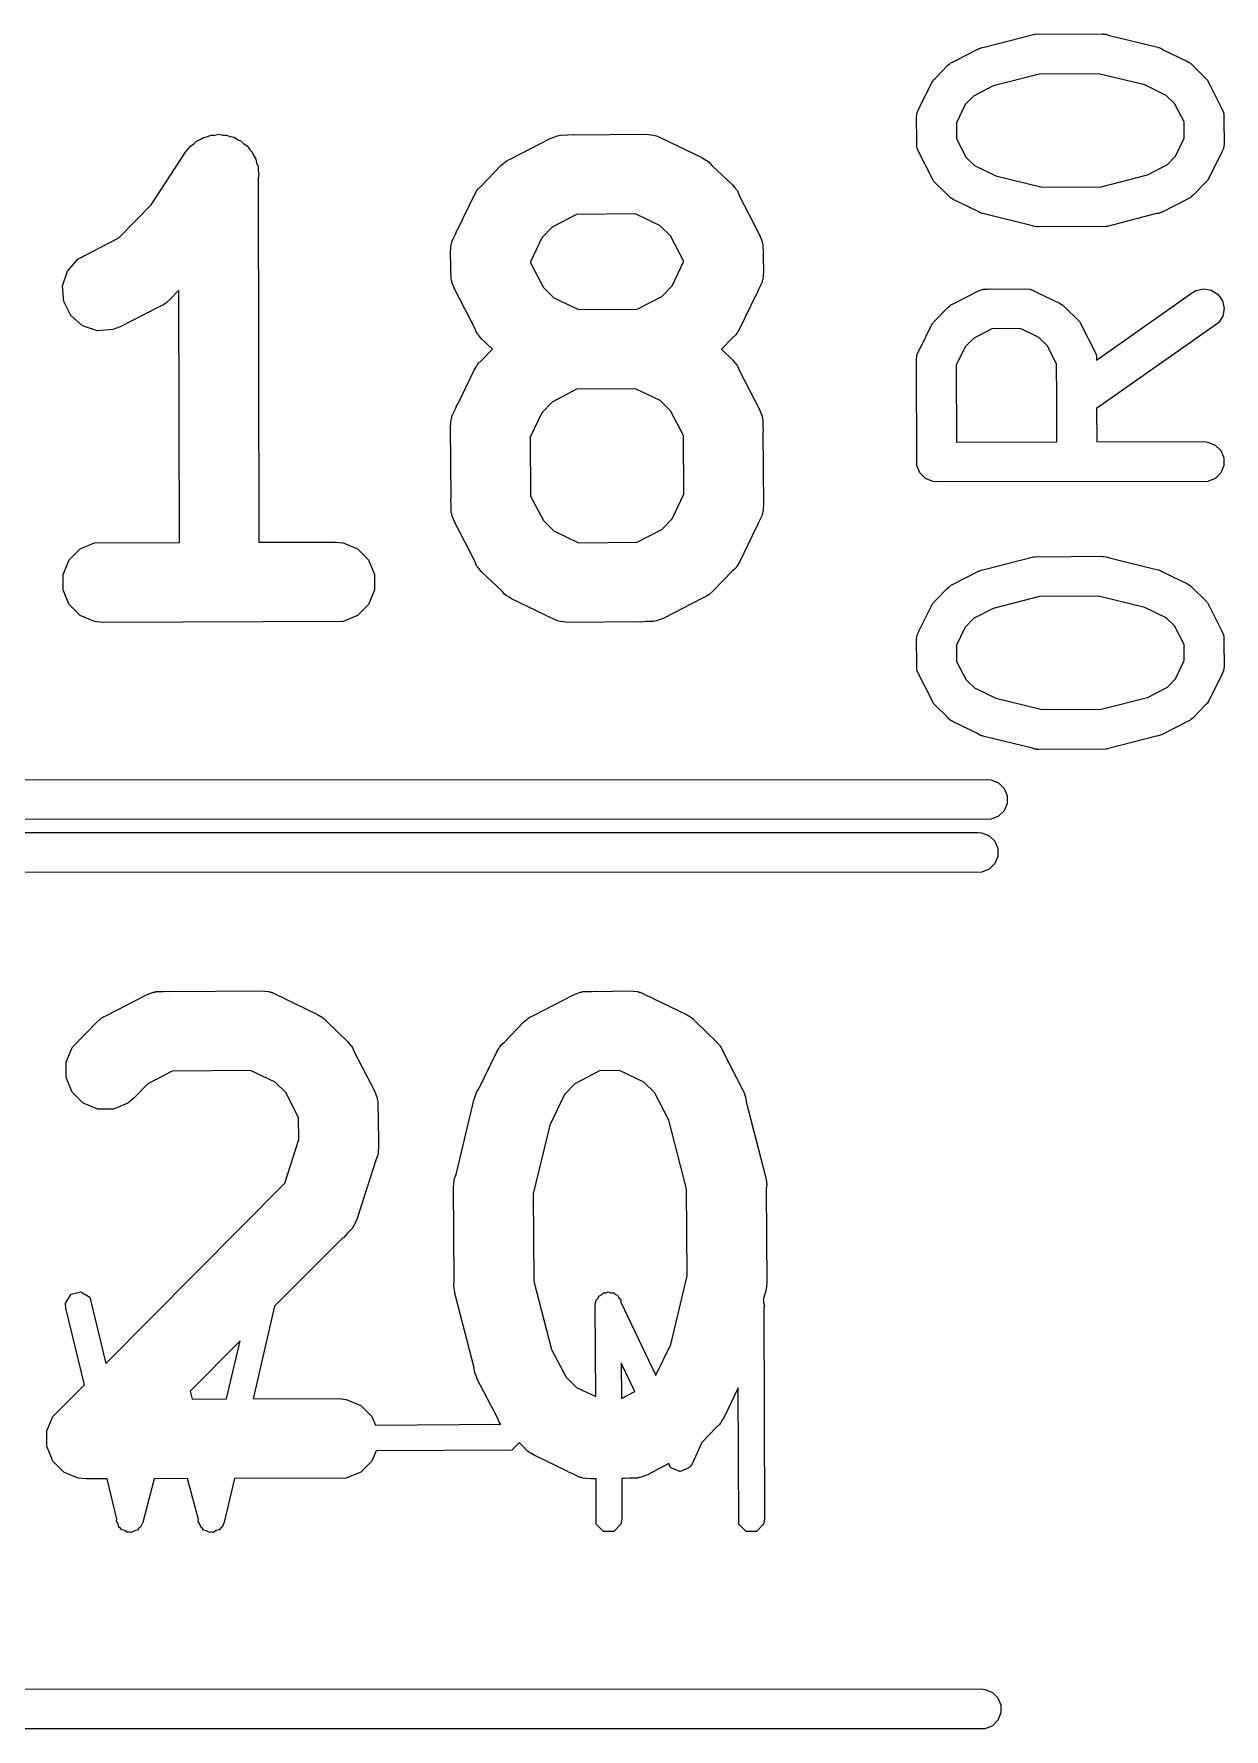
# Model space of a CAD drawing. Extents: x 4.84 to 6.71, y -5.93 to -3.85.
# Drawn here: x 5.1903 to 5.3655, y -5.2559 to -5.0065 of the extents above; entities that cross this region are included whole.
import ezdxf

# ---------------------------------------------------------------- set-up
doc = ezdxf.new("R2010")
doc.units = 0
doc.header["$MEASUREMENT"] = 0
doc.layers.add('BLACK', color=7, linetype='CONTINUOUS')

msp = doc.modelspace()

# ---------------------------------------------------------------- linework, layer by layer
at = {"layer": 'BLACK', "linetype": 'CONTINUOUS'}
for p, q in [((5.33023, -5.00843), (5.3375, -5.00656)), ((5.3375, -5.00656), (5.3376, -5.00654)), ((5.3376, -5.00654), (5.33764, -5.00652)), ((5.33764, -5.00652), (5.33772, -5.00652)), ((5.33772, -5.00652), (5.33808, -5.00647)), ((5.33808, -5.00647), (5.3384, -5.00652)), ((5.3384, -5.00652), (5.34759, -5.00647)), ((5.34759, -5.00647), (5.34769, -5.00648)), ((5.34769, -5.00648), (5.34774, -5.00647)), ((5.34774, -5.00647), (5.34781, -5.00649)), ((5.34781, -5.00649), (5.34817, -5.00652)), ((5.34817, -5.00652), (5.34847, -5.00665)), ((5.34847, -5.00665), (5.35581, -5.00843)), ((5.32533, -5.01072), (5.32568, -5.01057)), ((5.32568, -5.01057), (5.3294, -5.00865)), ((5.3294, -5.00865), (5.32944, -5.00864)), ((5.32944, -5.00864), (5.32946, -5.00863)), ((5.32946, -5.00863), (5.32951, -5.00861)), ((5.32951, -5.00861), (5.32994, -5.00845)), ((5.32994, -5.00845), (5.33023, -5.00843)), ((5.35581, -5.00843), (5.35585, -5.00845)), ((5.35585, -5.00845), (5.35587, -5.00845)), ((5.35587, -5.00845), (5.35592, -5.00847)), ((5.35592, -5.00847), (5.35635, -5.00863)), ((5.35635, -5.00863), (5.35657, -5.00879)), ((5.35657, -5.00879), (5.36016, -5.01053)), ((5.36016, -5.01053), (5.36041, -5.01069)), ((5.32276, -5.01323), (5.32302, -5.01301)), ((5.32302, -5.01301), (5.32488, -5.01108)), ((5.32488, -5.01108), (5.32511, -5.0109)), ((5.32511, -5.0109), (5.32516, -5.01084)), ((5.32516, -5.01084), (5.32522, -5.01081)), ((5.32522, -5.01081), (5.32533, -5.01072)), ((5.33838, -5.01237), (5.33156, -5.01413)), ((5.34703, -5.01232), (5.33838, -5.01237)), ((5.35386, -5.01398), (5.34703, -5.01232)), ((5.36041, -5.01069), (5.36048, -5.01072)), ((5.36048, -5.01072), (5.36053, -5.01076)), ((5.36053, -5.01076), (5.36065, -5.01084)), ((5.36065, -5.01084), (5.36087, -5.01109)), ((5.36087, -5.01109), (5.3628, -5.01296)), ((5.3628, -5.01296), (5.36299, -5.01318)), ((5.32081, -5.01711), (5.32245, -5.01372)), ((5.32245, -5.01372), (5.32261, -5.01348)), ((5.32261, -5.01348), (5.32264, -5.0134)), ((5.32264, -5.0134), (5.32269, -5.01336)), ((5.32269, -5.01336), (5.32276, -5.01323)), ((5.33156, -5.01413), (5.32863, -5.01564)), ((5.35701, -5.01551), (5.35386, -5.01398)), ((5.35825, -5.0167), (5.35701, -5.01551)), ((5.36299, -5.01318), (5.36305, -5.01323)), ((5.36305, -5.01323), (5.36308, -5.01329)), ((5.36308, -5.01329), (5.36317, -5.0134)), ((5.36317, -5.0134), (5.36332, -5.01375)), ((5.36332, -5.01375), (5.36523, -5.01747)), ((5.32037, -5.01801), (5.32062, -5.0175)), ((5.32037, -5.01812), (5.32037, -5.01801)), ((5.32062, -5.0175), (5.32077, -5.01715)), ((5.32077, -5.01715), (5.32081, -5.01711)), ((5.32744, -5.01687), (5.32613, -5.01955)), ((5.32863, -5.01564), (5.32744, -5.01687)), ((5.35965, -5.01942), (5.35825, -5.0167)), ((5.36523, -5.01747), (5.36544, -5.01801)), ((5.36544, -5.01801), (5.36545, -5.01812)), ((5.32027, -5.01879), (5.32033, -5.01822)), ((5.32031, -5.02211), (5.32027, -5.01879)), ((5.32033, -5.01822), (5.32037, -5.01812)), ((5.32613, -5.01955), (5.32617, -5.02192)), ((5.35968, -5.02179), (5.35965, -5.01942)), ((5.36545, -5.01812), (5.36549, -5.01822)), ((5.36549, -5.01822), (5.36549, -5.0188)), ((5.36549, -5.0188), (5.36552, -5.01916)), ((5.36552, -5.01916), (5.3655, -5.01922)), ((5.3655, -5.01922), (5.36554, -5.02254)), ((5.21265, -5.02386), (5.21337, -5.02297)), ((5.21337, -5.02297), (5.21386, -5.02265)), ((5.21386, -5.02265), (5.21427, -5.02223)), ((5.21427, -5.02223), (5.21481, -5.02201)), ((5.21481, -5.02201), (5.21529, -5.02169)), ((5.21529, -5.02169), (5.21586, -5.02157)), ((5.21586, -5.02157), (5.2164, -5.02135)), ((5.2164, -5.02135), (5.21698, -5.02135)), ((5.21698, -5.02135), (5.21755, -5.02124)), ((5.21755, -5.02124), (5.21812, -5.02135)), ((5.21812, -5.02135), (5.2187, -5.02135)), ((5.2187, -5.02135), (5.21924, -5.02157)), ((5.21924, -5.02157), (5.21981, -5.02168)), ((5.21981, -5.02168), (5.22029, -5.02201)), ((5.22029, -5.02201), (5.22083, -5.02223)), ((5.22083, -5.02223), (5.22124, -5.02264)), ((5.22124, -5.02264), (5.22172, -5.02296)), ((5.22172, -5.02296), (5.22205, -5.02345)), ((5.26064, -5.02482), (5.26634, -5.02186)), ((5.26634, -5.02186), (5.26742, -5.02145)), ((5.26742, -5.02145), (5.26763, -5.02143)), ((5.26763, -5.02143), (5.26783, -5.02135)), ((5.26783, -5.02135), (5.26891, -5.02134)), ((5.26891, -5.02134), (5.26972, -5.02128)), ((5.26972, -5.02128), (5.26987, -5.02133)), ((5.26987, -5.02133), (5.28041, -5.02124)), ((5.28041, -5.02124), (5.28156, -5.02135)), ((5.28156, -5.02135), (5.28176, -5.02143)), ((5.28176, -5.02143), (5.28197, -5.02145)), ((5.28197, -5.02145), (5.28305, -5.02197)), ((5.28305, -5.02197), (5.28369, -5.02223)), ((5.28369, -5.02223), (5.28377, -5.02232)), ((5.28377, -5.02232), (5.28876, -5.02472)), ((5.32029, -5.02217), (5.32031, -5.02211)), ((5.32032, -5.02254), (5.32029, -5.02217)), ((5.32033, -5.02312), (5.32032, -5.02254)), ((5.32617, -5.02192), (5.32756, -5.02464)), ((5.35838, -5.02447), (5.35968, -5.02179)), ((5.36554, -5.02254), (5.36549, -5.02312)), ((5.20757, -5.03163), (5.21264, -5.02387)), ((5.21264, -5.02387), (5.21264, -5.02386)), ((5.21264, -5.02386), (5.21264, -5.02386)), ((5.21264, -5.02386), (5.21265, -5.02386)), ((5.22205, -5.02345), (5.22246, -5.02386)), ((5.22246, -5.02386), (5.22268, -5.0244)), ((5.22268, -5.0244), (5.22301, -5.02488)), ((5.22301, -5.02488), (5.22312, -5.02545)), ((5.22312, -5.02545), (5.22334, -5.02599)), ((5.25909, -5.02582), (5.25954, -5.02545)), ((5.25954, -5.02545), (5.25965, -5.02533)), ((5.25965, -5.02533), (5.25976, -5.02528)), ((5.25976, -5.02528), (5.25999, -5.02509)), ((5.25999, -5.02509), (5.26064, -5.02482)), ((5.28876, -5.02472), (5.28926, -5.02503)), ((5.28926, -5.02503), (5.2894, -5.02509)), ((5.2894, -5.02509), (5.2895, -5.02518)), ((5.2895, -5.02518), (5.28974, -5.02533)), ((5.28974, -5.02533), (5.29015, -5.02581)), ((5.32037, -5.02322), (5.32033, -5.02312)), ((5.32037, -5.02332), (5.32037, -5.02322)), ((5.32058, -5.02386), (5.32037, -5.02332)), ((5.3225, -5.02759), (5.32058, -5.02386)), ((5.32756, -5.02464), (5.3288, -5.02583)), ((5.35719, -5.0257), (5.35838, -5.02447)), ((5.365, -5.02423), (5.36336, -5.02761)), ((5.36505, -5.02418), (5.365, -5.02423)), ((5.36519, -5.02384), (5.36505, -5.02418)), ((5.36544, -5.02332), (5.36519, -5.02384)), ((5.36545, -5.02322), (5.36544, -5.02332)), ((5.36549, -5.02312), (5.36545, -5.02322)), ((5.22334, -5.02599), (5.22334, -5.02657)), ((5.22334, -5.02657), (5.22346, -5.02714)), ((5.22346, -5.02714), (5.22335, -5.02769)), ((5.22335, -5.02769), (5.22345, -5.08127)), ((5.25622, -5.02883), (5.25909, -5.02582)), ((5.29015, -5.02581), (5.29316, -5.02868)), ((5.32264, -5.02793), (5.3225, -5.02759)), ((5.32273, -5.02805), (5.32264, -5.02793)), ((5.32276, -5.0281), (5.32273, -5.02805)), ((5.3288, -5.02583), (5.33195, -5.02736)), ((5.33195, -5.02736), (5.33878, -5.02902)), ((5.34743, -5.02897), (5.35425, -5.02721)), ((5.35425, -5.02721), (5.35719, -5.0257)), ((5.36313, -5.02798), (5.36305, -5.0281)), ((5.36317, -5.02793), (5.36313, -5.02798)), ((5.3632, -5.02786), (5.36317, -5.02793)), ((5.36336, -5.02761), (5.3632, -5.02786)), ((5.25272, -5.03521), (5.25513, -5.03022)), ((5.25513, -5.03022), (5.25544, -5.02972)), ((5.25544, -5.02972), (5.2555, -5.02958)), ((5.2555, -5.02958), (5.25559, -5.02948)), ((5.25559, -5.02948), (5.25574, -5.02924)), ((5.25574, -5.02924), (5.25622, -5.02883)), ((5.29316, -5.02868), (5.29353, -5.02913)), ((5.29353, -5.02913), (5.29365, -5.02924)), ((5.29365, -5.02924), (5.2937, -5.02935)), ((5.2937, -5.02935), (5.29389, -5.02958)), ((5.29389, -5.02958), (5.29416, -5.03023)), ((5.29416, -5.03023), (5.29712, -5.03593)), ((5.32282, -5.02816), (5.32276, -5.0281)), ((5.32301, -5.02838), (5.32282, -5.02816)), ((5.32494, -5.03025), (5.32301, -5.02838)), ((5.32516, -5.0305), (5.32494, -5.03025)), ((5.32528, -5.03058), (5.32516, -5.0305)), ((5.33878, -5.02902), (5.34743, -5.02897)), ((5.3606, -5.03053), (5.36048, -5.03062)), ((5.36065, -5.0305), (5.3606, -5.03053)), ((5.3607, -5.03044), (5.36065, -5.0305)), ((5.36093, -5.03026), (5.3607, -5.03044)), ((5.36279, -5.02833), (5.36093, -5.03026)), ((5.36305, -5.0281), (5.36279, -5.02833)), ((5.20284, -5.03648), (5.20757, -5.03163)), ((5.27023, -5.03304), (5.26661, -5.03492)), ((5.27888, -5.03296), (5.27023, -5.03304)), ((5.2825, -5.0347), (5.27888, -5.03296)), ((5.32533, -5.03062), (5.32528, -5.03058)), ((5.3254, -5.03065), (5.32533, -5.03062)), ((5.32565, -5.03081), (5.3254, -5.03065)), ((5.32924, -5.03255), (5.32565, -5.03081)), ((5.32946, -5.03271), (5.32924, -5.03255)), ((5.32989, -5.03287), (5.32946, -5.03271)), ((5.32994, -5.03289), (5.32989, -5.03287)), ((5.32996, -5.03289), (5.32994, -5.03289)), ((5.33, -5.03291), (5.32996, -5.03289)), ((5.33734, -5.03469), (5.33, -5.03291)), ((5.35558, -5.03291), (5.34831, -5.03478)), ((5.35587, -5.03289), (5.35558, -5.03291)), ((5.3563, -5.03273), (5.35587, -5.03289)), ((5.35635, -5.03271), (5.3563, -5.03273)), ((5.35637, -5.0327), (5.35635, -5.03271)), ((5.35641, -5.03268), (5.35637, -5.0327)), ((5.36014, -5.03077), (5.35641, -5.03268)), ((5.36048, -5.03062), (5.36014, -5.03077)), ((5.25238, -5.03593), (5.25264, -5.03529)), ((5.25264, -5.03529), (5.25272, -5.03521)), ((5.26661, -5.03492), (5.26511, -5.03649)), ((5.28406, -5.0362), (5.2825, -5.0347)), ((5.33764, -5.03481), (5.33734, -5.03469)), ((5.338, -5.03485), (5.33764, -5.03481)), ((5.33808, -5.03487), (5.338, -5.03485)), ((5.33812, -5.03486), (5.33808, -5.03487)), ((5.33822, -5.03487), (5.33812, -5.03486)), ((5.34741, -5.03482), (5.33822, -5.03487)), ((5.34774, -5.03487), (5.34741, -5.03482)), ((5.34809, -5.03481), (5.34774, -5.03487)), ((5.34817, -5.03481), (5.34809, -5.03481)), ((5.34821, -5.0348), (5.34817, -5.03481)), ((5.34831, -5.03478), (5.34821, -5.0348)), ((5.19679, -5.03962), (5.20284, -5.03648)), ((5.25165, -5.03857), (5.25176, -5.03742)), ((5.25176, -5.03742), (5.25184, -5.03722)), ((5.25184, -5.03722), (5.25186, -5.03701)), ((5.25186, -5.03701), (5.25238, -5.03593)), ((5.26511, -5.03649), (5.26342, -5.04)), ((5.28597, -5.03987), (5.28406, -5.0362)), ((5.29712, -5.03593), (5.29753, -5.03701)), ((5.29753, -5.03701), (5.29755, -5.03722)), ((5.29755, -5.03722), (5.29763, -5.03742)), ((5.29763, -5.03742), (5.29767, -5.03899)), ((5.19528, -5.04136), (5.19679, -5.03962)), ((5.25171, -5.04065), (5.25165, -5.03857)), ((5.26342, -5.04), (5.26342, -5.04013)), ((5.26342, -5.04013), (5.26533, -5.0438)), ((5.28428, -5.04352), (5.28597, -5.04)), ((5.28597, -5.04), (5.28597, -5.03987)), ((5.29767, -5.03899), (5.2977, -5.03931)), ((5.2977, -5.03931), (5.29768, -5.03935)), ((5.29768, -5.03935), (5.29774, -5.04143)), ((5.19455, -5.04355), (5.19528, -5.04136)), ((5.25169, -5.04069), (5.25171, -5.04065)), ((5.25172, -5.04101), (5.25169, -5.04069)), ((5.25176, -5.04258), (5.25172, -5.04101)), ((5.25184, -5.04278), (5.25176, -5.04258)), ((5.25186, -5.04299), (5.25184, -5.04278)), ((5.25227, -5.04407), (5.25186, -5.04299)), ((5.29753, -5.04299), (5.29701, -5.04407)), ((5.29755, -5.04278), (5.29753, -5.04299)), ((5.29763, -5.04258), (5.29755, -5.04278)), ((5.29774, -5.04143), (5.29763, -5.04258)), ((5.19471, -5.04585), (5.19455, -5.04355)), ((5.21168, -5.04419), (5.2103, -5.0456)), ((5.21175, -5.08131), (5.21168, -5.04419)), ((5.25523, -5.04977), (5.25227, -5.04407)), ((5.26533, -5.0438), (5.26689, -5.0453)), ((5.26689, -5.0453), (5.27051, -5.04704)), ((5.27916, -5.04696), (5.28278, -5.04508)), ((5.28278, -5.04508), (5.28428, -5.04352)), ((5.29667, -5.04479), (5.29426, -5.04978)), ((5.29675, -5.04471), (5.29667, -5.04479)), ((5.29701, -5.04407), (5.29675, -5.04471)), ((5.32568, -5.04619), (5.3294, -5.04427)), ((5.3294, -5.04427), (5.32994, -5.04407)), ((5.32994, -5.04407), (5.33005, -5.04406)), ((5.33005, -5.04406), (5.33014, -5.04402)), ((5.33014, -5.04402), (5.33069, -5.04401)), ((5.33069, -5.04401), (5.33109, -5.04399)), ((5.33109, -5.04399), (5.33116, -5.04401)), ((5.33116, -5.04401), (5.33634, -5.04396)), ((5.33634, -5.04396), (5.33692, -5.04402)), ((5.33692, -5.04402), (5.33702, -5.04406)), ((5.33702, -5.04406), (5.33712, -5.04407)), ((5.33712, -5.04407), (5.33764, -5.04432)), ((5.33764, -5.04432), (5.33799, -5.04446)), ((5.33799, -5.04446), (5.33803, -5.04451)), ((5.33803, -5.04451), (5.34141, -5.04615)), ((5.34675, -5.05445), (5.3609, -5.0445)), ((5.3609, -5.0445), (5.3614, -5.04421)), ((5.3614, -5.04421), (5.36253, -5.04396)), ((5.36253, -5.04396), (5.36366, -5.04416)), ((5.36366, -5.04416), (5.36463, -5.04478)), ((5.36463, -5.04478), (5.36529, -5.04573)), ((5.19574, -5.04791), (5.19471, -5.04585)), ((5.19748, -5.04942), (5.19574, -5.04791)), ((5.20875, -5.04661), (5.20305, -5.04957)), ((5.2094, -5.04634), (5.20875, -5.04661)), ((5.20963, -5.04615), (5.2094, -5.04634)), ((5.20974, -5.04609), (5.20963, -5.04615)), ((5.20985, -5.04598), (5.20974, -5.04609)), ((5.2103, -5.0456), (5.20985, -5.04598)), ((5.27051, -5.04704), (5.27916, -5.04696)), ((5.32302, -5.04863), (5.32488, -5.0467)), ((5.32488, -5.0467), (5.32511, -5.04652)), ((5.32511, -5.04652), (5.32516, -5.04646)), ((5.32516, -5.04646), (5.32522, -5.04643)), ((5.32522, -5.04643), (5.32533, -5.04634)), ((5.32533, -5.04634), (5.32568, -5.04619)), ((5.34141, -5.04615), (5.34166, -5.04631)), ((5.34166, -5.04631), (5.34173, -5.04634)), ((5.34173, -5.04634), (5.34178, -5.04638)), ((5.34178, -5.04638), (5.3419, -5.04646)), ((5.3419, -5.04646), (5.34213, -5.04671)), ((5.34213, -5.04671), (5.34406, -5.04858)), ((5.36534, -5.04799), (5.36472, -5.04896)), ((5.36529, -5.04573), (5.36554, -5.04685)), ((5.36554, -5.04685), (5.36534, -5.04799)), ((5.19967, -5.05014), (5.19748, -5.04942)), ((5.20197, -5.04998), (5.19967, -5.05014)), ((5.20305, -5.04957), (5.20197, -5.04998)), ((5.2555, -5.05042), (5.25523, -5.04977)), ((5.25569, -5.05065), (5.2555, -5.05042)), ((5.2938, -5.05052), (5.29365, -5.05076)), ((5.29389, -5.05042), (5.2938, -5.05052)), ((5.29395, -5.05028), (5.29389, -5.05042)), ((5.29426, -5.04978), (5.29395, -5.05028)), ((5.32081, -5.05273), (5.32245, -5.04934)), ((5.32245, -5.04934), (5.32261, -5.0491)), ((5.32261, -5.0491), (5.32264, -5.04903)), ((5.32264, -5.04903), (5.32269, -5.04898)), ((5.32269, -5.04898), (5.32276, -5.04886)), ((5.32276, -5.04886), (5.32302, -5.04863)), ((5.33134, -5.04986), (5.32863, -5.05126)), ((5.33557, -5.04982), (5.33134, -5.04986)), ((5.33827, -5.05113), (5.33557, -5.04982)), ((5.34406, -5.04858), (5.34424, -5.0488)), ((5.34424, -5.0488), (5.3443, -5.04886)), ((5.3443, -5.04886), (5.34433, -5.04891)), ((5.34433, -5.04891), (5.34442, -5.04903)), ((5.34442, -5.04903), (5.34457, -5.04937)), ((5.34457, -5.04937), (5.34648, -5.05309)), ((5.36472, -5.04896), (5.34677, -5.06159)), ((5.25574, -5.05076), (5.25569, -5.05065)), ((5.25586, -5.05087), (5.25574, -5.05076)), ((5.25623, -5.05132), (5.25586, -5.05087)), ((5.25622, -5.05454), (5.25783, -5.05285)), ((5.25783, -5.05285), (5.25623, -5.05132)), ((5.29317, -5.05117), (5.29156, -5.05286)), ((5.29156, -5.05286), (5.29316, -5.0544)), ((5.29365, -5.05076), (5.29317, -5.05117)), ((5.32062, -5.05312), (5.32077, -5.05277)), ((5.32077, -5.05277), (5.32081, -5.05273)), ((5.32744, -5.05249), (5.32612, -5.0552)), ((5.32863, -5.05126), (5.32744, -5.05249)), ((5.3395, -5.05232), (5.33827, -5.05113)), ((5.34089, -5.05503), (5.3395, -5.05232)), ((5.25513, -5.05593), (5.25544, -5.05543)), ((5.25544, -5.05543), (5.2555, -5.05529)), ((5.2555, -5.05529), (5.25559, -5.0552)), ((5.25559, -5.0552), (5.25574, -5.05495)), ((5.25574, -5.05495), (5.25622, -5.05454)), ((5.29316, -5.0544), (5.29353, -5.05485)), ((5.29353, -5.05485), (5.29365, -5.05495)), ((5.29365, -5.05495), (5.2937, -5.05506)), ((5.2937, -5.05506), (5.29389, -5.05529)), ((5.29389, -5.05529), (5.29416, -5.05595)), ((5.32027, -5.05442), (5.32033, -5.05384)), ((5.32033, -5.06999), (5.32027, -5.05442)), ((5.32033, -5.05384), (5.32037, -5.05374)), ((5.32037, -5.05364), (5.32062, -5.05312)), ((5.32037, -5.05374), (5.32037, -5.05364)), ((5.32612, -5.0552), (5.32616, -5.06651)), ((5.34091, -5.05999), (5.34089, -5.05503)), ((5.34648, -5.05309), (5.34669, -5.05364)), ((5.34669, -5.05364), (5.3467, -5.05374)), ((5.3467, -5.05374), (5.34674, -5.05384)), ((5.34674, -5.05384), (5.34674, -5.05434)), ((5.34674, -5.05434), (5.34675, -5.05445)), ((5.25272, -5.06092), (5.25513, -5.05593)), ((5.29416, -5.05595), (5.29712, -5.06164)), ((5.27023, -5.05875), (5.26661, -5.06063)), ((5.27888, -5.05867), (5.27023, -5.05875)), ((5.2825, -5.06041), (5.27888, -5.05867)), ((5.28406, -5.06192), (5.2825, -5.06041)), ((5.34089, -5.0601), (5.34091, -5.05999)), ((5.34091, -5.0602), (5.34089, -5.0601)), ((5.34093, -5.06649), (5.34091, -5.0602)), ((5.25176, -5.06313), (5.25184, -5.06294)), ((5.25184, -5.06294), (5.25186, -5.06273)), ((5.25186, -5.06273), (5.25238, -5.06164)), ((5.25238, -5.06164), (5.25264, -5.061)), ((5.25264, -5.061), (5.25272, -5.06092)), ((5.26511, -5.0622), (5.26337, -5.06582)), ((5.26661, -5.06063), (5.26511, -5.0622)), ((5.28594, -5.06554), (5.28406, -5.06192)), ((5.29712, -5.06164), (5.29753, -5.06273)), ((5.29753, -5.06273), (5.29755, -5.06294)), ((5.29755, -5.06294), (5.29763, -5.06313)), ((5.34677, -5.06159), (5.34679, -5.06648)), ((5.25165, -5.06429), (5.25176, -5.06313)), ((5.25174, -5.07483), (5.25165, -5.06429)), ((5.29763, -5.06313), (5.29764, -5.06422)), ((5.29764, -5.06422), (5.2977, -5.06502)), ((5.2977, -5.06502), (5.29765, -5.06517)), ((5.29765, -5.06517), (5.29774, -5.07571)), ((5.26337, -5.06582), (5.26345, -5.07446)), ((5.28602, -5.07418), (5.28594, -5.06554)), ((5.32616, -5.06651), (5.34093, -5.06649)), ((5.34679, -5.06648), (5.36259, -5.06646)), ((5.36259, -5.06646), (5.36317, -5.06652)), ((5.36317, -5.06652), (5.36423, -5.06696)), ((5.36423, -5.06696), (5.36505, -5.06777)), ((5.36505, -5.06777), (5.36549, -5.06884)), ((5.32077, -5.07105), (5.32033, -5.06999)), ((5.36549, -5.06999), (5.36505, -5.07105)), ((5.36549, -5.06884), (5.36549, -5.06999)), ((5.32158, -5.07187), (5.32077, -5.07105)), ((5.32265, -5.07231), (5.32158, -5.07187)), ((5.32322, -5.07237), (5.32265, -5.07231)), ((5.36317, -5.07231), (5.32322, -5.07237)), ((5.36423, -5.07187), (5.36317, -5.07231)), ((5.36505, -5.07105), (5.36423, -5.07187)), ((5.25169, -5.07498), (5.25174, -5.07483)), ((5.25175, -5.07578), (5.25169, -5.07498)), ((5.26345, -5.07446), (5.26533, -5.07808)), ((5.28428, -5.0778), (5.28602, -5.07418)), ((5.25176, -5.07687), (5.25175, -5.07578)), ((5.25184, -5.07706), (5.25176, -5.07687)), ((5.25186, -5.07727), (5.25184, -5.07706)), ((5.25227, -5.07836), (5.25186, -5.07727)), ((5.28278, -5.07937), (5.28428, -5.0778)), ((5.29753, -5.07727), (5.29701, -5.07836)), ((5.29755, -5.07706), (5.29753, -5.07727)), ((5.29763, -5.07687), (5.29755, -5.07706)), ((5.29774, -5.07571), (5.29763, -5.07687)), ((5.25523, -5.08405), (5.25227, -5.07836)), ((5.26533, -5.07808), (5.26689, -5.07959)), ((5.26689, -5.07959), (5.27051, -5.08133)), ((5.27916, -5.08125), (5.28278, -5.07937)), ((5.29667, -5.07908), (5.29426, -5.08407)), ((5.29675, -5.079), (5.29667, -5.07908)), ((5.29701, -5.07836), (5.29675, -5.079)), ((5.1955, -5.08386), (5.19713, -5.08223)), ((5.19713, -5.08223), (5.19926, -5.08135)), ((5.19926, -5.08135), (5.21175, -5.08131)), ((5.22345, -5.08127), (5.23469, -5.08124)), ((5.23469, -5.08124), (5.23585, -5.08135)), ((5.23585, -5.08135), (5.23798, -5.08223)), ((5.23798, -5.08223), (5.2396, -5.08386)), ((5.27051, -5.08133), (5.27916, -5.08125)), ((5.19462, -5.08599), (5.1955, -5.08386)), ((5.2396, -5.08386), (5.24049, -5.08599)), ((5.2555, -5.08471), (5.25523, -5.08405)), ((5.25569, -5.08494), (5.2555, -5.08471)), ((5.25574, -5.08505), (5.25569, -5.08494)), ((5.25586, -5.08515), (5.25574, -5.08505)), ((5.25623, -5.0856), (5.25586, -5.08515)), ((5.29365, -5.08505), (5.29317, -5.08546)), ((5.2938, -5.0848), (5.29365, -5.08505)), ((5.29389, -5.08471), (5.2938, -5.0848)), ((5.29395, -5.08457), (5.29389, -5.08471)), ((5.29426, -5.08407), (5.29395, -5.08457)), ((5.32951, -5.08548), (5.32994, -5.08531)), ((5.32994, -5.08531), (5.33023, -5.08529)), ((5.33023, -5.08529), (5.3375, -5.08342)), ((5.3375, -5.08342), (5.3376, -5.08341)), ((5.3376, -5.08341), (5.33764, -5.08339)), ((5.33764, -5.08339), (5.33772, -5.08339)), ((5.33772, -5.08339), (5.33808, -5.08334)), ((5.33808, -5.08334), (5.3384, -5.08339)), ((5.3384, -5.08339), (5.34759, -5.08333)), ((5.34759, -5.08333), (5.34769, -5.08334)), ((5.34769, -5.08334), (5.34774, -5.08334)), ((5.34774, -5.08334), (5.34781, -5.08335)), ((5.34781, -5.08335), (5.34817, -5.08339)), ((5.34817, -5.08339), (5.34847, -5.08352)), ((5.34847, -5.08352), (5.35581, -5.0853)), ((5.35581, -5.0853), (5.35585, -5.08531)), ((5.35585, -5.08531), (5.35587, -5.08531)), ((5.35587, -5.08531), (5.35592, -5.08534)), ((5.35592, -5.08534), (5.35635, -5.08549)), ((5.19462, -5.0883), (5.19462, -5.08599)), ((5.24049, -5.08599), (5.24049, -5.0883)), ((5.25924, -5.08848), (5.25623, -5.0856)), ((5.29317, -5.08546), (5.2903, -5.08846)), ((5.32488, -5.08795), (5.32511, -5.08776)), ((5.32511, -5.08776), (5.32516, -5.0877)), ((5.32516, -5.0877), (5.32522, -5.08767)), ((5.32522, -5.08767), (5.32533, -5.08758)), ((5.32533, -5.08758), (5.32568, -5.08744)), ((5.32568, -5.08744), (5.3294, -5.08552)), ((5.3294, -5.08552), (5.32944, -5.0855)), ((5.32944, -5.0855), (5.32946, -5.08549)), ((5.32946, -5.08549), (5.32951, -5.08548)), ((5.35635, -5.08549), (5.35657, -5.08565)), ((5.35657, -5.08565), (5.36016, -5.08739)), ((5.36016, -5.08739), (5.36041, -5.08755)), ((5.36041, -5.08755), (5.36048, -5.08758)), ((5.36048, -5.08758), (5.36053, -5.08762)), ((5.36053, -5.08762), (5.36065, -5.0877)), ((5.36065, -5.0877), (5.36087, -5.08796)), ((5.1955, -5.09042), (5.19462, -5.0883)), ((5.19713, -5.09205), (5.1955, -5.09042)), ((5.2396, -5.09042), (5.23798, -5.09205)), ((5.24049, -5.0883), (5.2396, -5.09042)), ((5.25965, -5.08895), (5.25924, -5.08848)), ((5.25989, -5.08911), (5.25965, -5.08895)), ((5.25999, -5.0892), (5.25989, -5.08911)), ((5.26013, -5.08926), (5.25999, -5.0892)), ((5.26063, -5.08957), (5.26013, -5.08926)), ((5.26562, -5.09197), (5.26063, -5.08957)), ((5.28875, -5.08947), (5.28305, -5.09242)), ((5.2894, -5.0892), (5.28875, -5.08947)), ((5.28963, -5.08901), (5.2894, -5.0892)), ((5.28974, -5.08895), (5.28963, -5.08901)), ((5.28985, -5.08883), (5.28974, -5.08895)), ((5.2903, -5.08846), (5.28985, -5.08883)), ((5.32245, -5.09059), (5.32261, -5.09034)), ((5.32261, -5.09034), (5.32264, -5.09027)), ((5.32264, -5.09027), (5.32269, -5.09022)), ((5.32269, -5.09022), (5.32276, -5.0901)), ((5.32276, -5.0901), (5.32302, -5.08988)), ((5.32302, -5.08988), (5.32488, -5.08795)), ((5.33838, -5.08924), (5.33156, -5.09099)), ((5.34703, -5.08919), (5.33838, -5.08924)), ((5.35386, -5.09085), (5.34703, -5.08919)), ((5.36087, -5.08796), (5.3628, -5.08982)), ((5.3628, -5.08982), (5.36299, -5.09005)), ((5.36299, -5.09005), (5.36305, -5.0901)), ((5.36305, -5.0901), (5.36308, -5.09016)), ((5.36308, -5.09016), (5.36317, -5.09027)), ((5.36317, -5.09027), (5.36332, -5.09062)), ((5.19926, -5.09293), (5.19713, -5.09205)), ((5.23798, -5.09205), (5.23585, -5.09293)), ((5.2657, -5.09205), (5.26562, -5.09197)), ((5.26634, -5.09232), (5.2657, -5.09205)), ((5.26742, -5.09284), (5.26634, -5.09232)), ((5.26763, -5.09285), (5.26742, -5.09284)), ((5.26783, -5.09293), (5.26763, -5.09285)), ((5.28176, -5.09285), (5.28156, -5.09293)), ((5.28197, -5.09284), (5.28176, -5.09285)), ((5.28305, -5.09242), (5.28197, -5.09284)), ((5.32081, -5.09397), (5.32245, -5.09059)), ((5.32863, -5.0925), (5.32744, -5.09374)), ((5.33156, -5.09099), (5.32863, -5.0925)), ((5.35701, -5.09238), (5.35386, -5.09085)), ((5.35825, -5.09357), (5.35701, -5.09238)), ((5.36332, -5.09062), (5.36523, -5.09434)), ((5.20041, -5.09305), (5.19926, -5.09293)), ((5.23585, -5.09293), (5.20041, -5.09305)), ((5.26898, -5.09305), (5.26783, -5.09293)), ((5.27952, -5.09295), (5.26898, -5.09305)), ((5.27967, -5.093), (5.27952, -5.09295)), ((5.28048, -5.09294), (5.27967, -5.093)), ((5.28156, -5.09293), (5.28048, -5.09294)), ((5.32027, -5.09566), (5.32033, -5.09508)), ((5.32033, -5.09508), (5.32037, -5.09499)), ((5.32037, -5.09488), (5.32062, -5.09437)), ((5.32037, -5.09499), (5.32037, -5.09488)), ((5.32062, -5.09437), (5.32077, -5.09402)), ((5.32077, -5.09402), (5.32081, -5.09397)), ((5.32744, -5.09374), (5.32613, -5.09642)), ((5.35965, -5.09628), (5.35825, -5.09357)), ((5.36523, -5.09434), (5.36544, -5.09488)), ((5.36544, -5.09488), (5.36545, -5.09499)), ((5.36545, -5.09499), (5.36549, -5.09508)), ((5.36549, -5.09508), (5.36549, -5.09566)), ((5.32031, -5.09898), (5.32027, -5.09566)), ((5.32613, -5.09642), (5.32617, -5.09879)), ((5.35968, -5.09865), (5.35965, -5.09628)), ((5.36549, -5.09566), (5.36552, -5.09603)), ((5.36552, -5.09603), (5.3655, -5.09609)), ((5.3655, -5.09609), (5.36554, -5.09941)), ((5.32029, -5.09904), (5.32031, -5.09898)), ((5.32032, -5.0994), (5.32029, -5.09904)), ((5.32033, -5.09999), (5.32032, -5.0994)), ((5.32037, -5.10008), (5.32033, -5.09999)), ((5.32037, -5.10019), (5.32037, -5.10008)), ((5.32058, -5.10073), (5.32037, -5.10019)), ((5.32617, -5.09879), (5.32756, -5.1015)), ((5.35838, -5.10133), (5.35968, -5.09865)), ((5.36544, -5.10019), (5.36519, -5.1007)), ((5.36545, -5.10008), (5.36544, -5.10019)), ((5.36549, -5.09999), (5.36545, -5.10008)), ((5.36554, -5.09941), (5.36549, -5.09999)), ((5.3225, -5.10445), (5.32058, -5.10073)), ((5.32756, -5.1015), (5.3288, -5.10269)), ((5.3288, -5.10269), (5.33195, -5.10422)), ((5.35425, -5.10408), (5.35719, -5.10257)), ((5.35719, -5.10257), (5.35838, -5.10133)), ((5.365, -5.1011), (5.36336, -5.10448)), ((5.36505, -5.10105), (5.365, -5.1011)), ((5.36519, -5.1007), (5.36505, -5.10105)), ((5.32264, -5.1048), (5.3225, -5.10445)), ((5.32273, -5.10491), (5.32264, -5.1048)), ((5.32276, -5.10497), (5.32273, -5.10491)), ((5.32282, -5.10502), (5.32276, -5.10497)), ((5.32301, -5.10525), (5.32282, -5.10502)), ((5.32494, -5.10711), (5.32301, -5.10525)), ((5.33195, -5.10422), (5.33878, -5.10588)), ((5.34743, -5.10583), (5.35425, -5.10408)), ((5.36279, -5.10519), (5.36093, -5.10712)), ((5.36305, -5.10497), (5.36279, -5.10519)), ((5.36313, -5.10485), (5.36305, -5.10497)), ((5.36317, -5.1048), (5.36313, -5.10485)), ((5.3632, -5.10473), (5.36317, -5.1048)), ((5.36336, -5.10448), (5.3632, -5.10473)), ((5.32516, -5.10737), (5.32494, -5.10711)), ((5.32528, -5.10744), (5.32516, -5.10737)), ((5.32533, -5.10749), (5.32528, -5.10744)), ((5.3254, -5.10752), (5.32533, -5.10749)), ((5.32565, -5.10767), (5.3254, -5.10752)), ((5.32924, -5.10942), (5.32565, -5.10767)), ((5.33878, -5.10588), (5.34743, -5.10583)), ((5.36014, -5.10763), (5.35641, -5.10955)), ((5.36048, -5.10749), (5.36014, -5.10763)), ((5.3606, -5.10739), (5.36048, -5.10749)), ((5.36065, -5.10737), (5.3606, -5.10739)), ((5.3607, -5.10731), (5.36065, -5.10737)), ((5.36093, -5.10712), (5.3607, -5.10731)), ((5.32946, -5.10958), (5.32924, -5.10942)), ((5.32989, -5.10973), (5.32946, -5.10958)), ((5.32994, -5.10976), (5.32989, -5.10973)), ((5.32996, -5.10976), (5.32994, -5.10976)), ((5.33, -5.10977), (5.32996, -5.10976)), ((5.33734, -5.11155), (5.33, -5.10977)), ((5.35558, -5.10978), (5.34831, -5.11165)), ((5.35587, -5.10976), (5.35558, -5.10978)), ((5.3563, -5.10959), (5.35587, -5.10976)), ((5.35635, -5.10958), (5.3563, -5.10959)), ((5.35637, -5.10957), (5.35635, -5.10958)), ((5.35641, -5.10955), (5.35637, -5.10957)), ((5.33764, -5.11168), (5.33734, -5.11155)), ((5.338, -5.11171), (5.33764, -5.11168)), ((5.33808, -5.11173), (5.338, -5.11171)), ((5.33812, -5.11173), (5.33808, -5.11173)), ((5.33822, -5.11174), (5.33812, -5.11173)), ((5.34741, -5.11168), (5.33822, -5.11174)), ((5.34774, -5.11173), (5.34741, -5.11168)), ((5.34809, -5.11168), (5.34774, -5.11173)), ((5.34817, -5.11168), (5.34809, -5.11168)), ((5.34821, -5.11166), (5.34817, -5.11168)), ((5.34831, -5.11165), (5.34821, -5.11166)), ((5.09392, -5.11623), (5.3307, -5.11617)), ((5.3307, -5.11617), (5.33127, -5.11623)), ((5.33127, -5.11623), (5.33234, -5.11667)), ((5.33234, -5.11667), (5.33315, -5.11748)), ((5.33315, -5.11748), (5.33359, -5.11855)), ((5.33359, -5.1197), (5.33315, -5.12076)), ((5.33359, -5.11855), (5.33359, -5.1197)), ((5.33127, -5.12202), (5.0945, -5.12208)), ((5.33234, -5.12158), (5.33127, -5.12202)), ((5.33315, -5.12076), (5.33234, -5.12158)), ((5.09255, -5.124), (5.32932, -5.12395)), ((5.32932, -5.12395), (5.3299, -5.124)), ((5.3299, -5.124), (5.33096, -5.12444)), ((5.33096, -5.12444), (5.33178, -5.12526)), ((5.33178, -5.12526), (5.33222, -5.12632)), ((5.33222, -5.12748), (5.33178, -5.12854)), ((5.33222, -5.12632), (5.33222, -5.12748)), ((5.3299, -5.1298), (5.09312, -5.12985)), ((5.33096, -5.12936), (5.3299, -5.1298)), ((5.33178, -5.12854), (5.33096, -5.12936)), ((5.20681, -5.14788), (5.2079, -5.14747)), ((5.2079, -5.14747), (5.20811, -5.14746)), ((5.20811, -5.14746), (5.2083, -5.14737)), ((5.2083, -5.14737), (5.20936, -5.14737)), ((5.20936, -5.14737), (5.21019, -5.14731)), ((5.21019, -5.14731), (5.21035, -5.14736)), ((5.21035, -5.14736), (5.22374, -5.14726)), ((5.22374, -5.14726), (5.22489, -5.14737)), ((5.22489, -5.14737), (5.22509, -5.14746)), ((5.22509, -5.14746), (5.2253, -5.14747)), ((5.2253, -5.14747), (5.22638, -5.14799)), ((5.26967, -5.14788), (5.27075, -5.14747)), ((5.27075, -5.14747), (5.27096, -5.14746)), ((5.27096, -5.14746), (5.27116, -5.14737)), ((5.27116, -5.14737), (5.27239, -5.14735)), ((5.27239, -5.14735), (5.27305, -5.14731)), ((5.27305, -5.14731), (5.27315, -5.14734)), ((5.27315, -5.14734), (5.27803, -5.14726)), ((5.27803, -5.14726), (5.27918, -5.14737)), ((5.27918, -5.14737), (5.27938, -5.14746)), ((5.27938, -5.14746), (5.27959, -5.14747)), ((5.27959, -5.14747), (5.28067, -5.14799)), ((5.20112, -5.15084), (5.20681, -5.14788)), ((5.22638, -5.14799), (5.22702, -5.14826)), ((5.22702, -5.14826), (5.2271, -5.14834)), ((5.2271, -5.14834), (5.2321, -5.15074)), ((5.26397, -5.15084), (5.26967, -5.14788)), ((5.28067, -5.14799), (5.28131, -5.14826)), ((5.28131, -5.14826), (5.28139, -5.14834)), ((5.28139, -5.14834), (5.28638, -5.15074)), ((5.19597, -5.1556), (5.19957, -5.15185)), ((5.19957, -5.15185), (5.20002, -5.15148)), ((5.20002, -5.15148), (5.20012, -5.15136)), ((5.20012, -5.15136), (5.20023, -5.1513)), ((5.20023, -5.1513), (5.20046, -5.15111)), ((5.20046, -5.15111), (5.20112, -5.15084)), ((5.2321, -5.15074), (5.23259, -5.15105)), ((5.23259, -5.15105), (5.23274, -5.15111)), ((5.23274, -5.15111), (5.23283, -5.1512)), ((5.23283, -5.1512), (5.23308, -5.15136)), ((5.23308, -5.15136), (5.23349, -5.15183)), ((5.23349, -5.15183), (5.23649, -5.15471)), ((5.25955, -5.15485), (5.26242, -5.15185)), ((5.26242, -5.15185), (5.26288, -5.15148)), ((5.26288, -5.15148), (5.26298, -5.15136)), ((5.26298, -5.15136), (5.26309, -5.1513)), ((5.26309, -5.1513), (5.26332, -5.15111)), ((5.26332, -5.15111), (5.26397, -5.15084)), ((5.28638, -5.15074), (5.28688, -5.15105)), ((5.28688, -5.15105), (5.28702, -5.15111)), ((5.28702, -5.15111), (5.28712, -5.1512)), ((5.28712, -5.1512), (5.28736, -5.15136)), ((5.28736, -5.15136), (5.28777, -5.15183)), ((5.28777, -5.15183), (5.29077, -5.15471)), ((5.23649, -5.15471), (5.23686, -5.15516)), ((5.23686, -5.15516), (5.23698, -5.15526)), ((5.23698, -5.15526), (5.23704, -5.15537)), ((5.25892, -5.15551), (5.25908, -5.15526)), ((5.25908, -5.15526), (5.25955, -5.15485)), ((5.29077, -5.15471), (5.29115, -5.15516)), ((5.29115, -5.15516), (5.29126, -5.15526)), ((5.29126, -5.15526), (5.29132, -5.15537)), ((5.19509, -5.15773), (5.19597, -5.1556)), ((5.19509, -5.16003), (5.19509, -5.15773)), ((5.23704, -5.15537), (5.23722, -5.1556)), ((5.23722, -5.1556), (5.23749, -5.15625)), ((5.23749, -5.15625), (5.24045, -5.16195)), ((5.25585, -5.16166), (5.25846, -5.15624)), ((5.25846, -5.15624), (5.25877, -5.15574)), ((5.25877, -5.15574), (5.25883, -5.1556)), ((5.25883, -5.1556), (5.25892, -5.15551)), ((5.29132, -5.15537), (5.29151, -5.1556)), ((5.29151, -5.1556), (5.29178, -5.15625)), ((5.29178, -5.15625), (5.29474, -5.16195)), ((5.19597, -5.16216), (5.19509, -5.16003)), ((5.2107, -5.15906), (5.20709, -5.16094)), ((5.2222, -5.15898), (5.2107, -5.15906)), ((5.22583, -5.16072), (5.2222, -5.15898)), ((5.27358, -5.15905), (5.26994, -5.16094)), ((5.27654, -5.159), (5.27358, -5.15905)), ((5.28011, -5.16072), (5.27654, -5.159)), ((5.1976, -5.16379), (5.19597, -5.16216)), ((5.20709, -5.16094), (5.20506, -5.16306)), ((5.2274, -5.16222), (5.22583, -5.16072)), ((5.22929, -5.16587), (5.2274, -5.16222)), ((5.24045, -5.16195), (5.24087, -5.16304)), ((5.25524, -5.16294), (5.25554, -5.16207)), ((5.25554, -5.16207), (5.25585, -5.16166)), ((5.26844, -5.16251), (5.26627, -5.16703)), ((5.26994, -5.16094), (5.26844, -5.16251)), ((5.28168, -5.16222), (5.28011, -5.16072)), ((5.2838, -5.1663), (5.28168, -5.16222)), ((5.29474, -5.16195), (5.29477, -5.16204)), ((5.29477, -5.16204), (5.2948, -5.16207)), ((5.2948, -5.16207), (5.29482, -5.16217)), ((5.29482, -5.16217), (5.29515, -5.16304)), ((5.19973, -5.16467), (5.1976, -5.16379)), ((5.20204, -5.16467), (5.19973, -5.16467)), ((5.20416, -5.16379), (5.20204, -5.16467)), ((5.20506, -5.16306), (5.20416, -5.16379)), ((5.24087, -5.16304), (5.24088, -5.16325)), ((5.24088, -5.16325), (5.24096, -5.16344)), ((5.24096, -5.16344), (5.24098, -5.16468)), ((5.24098, -5.16468), (5.24103, -5.16533)), ((5.25248, -5.17429), (5.25515, -5.16316)), ((5.25515, -5.16316), (5.25519, -5.16308)), ((5.25519, -5.16304), (5.25524, -5.16294)), ((5.25519, -5.16308), (5.25519, -5.16304)), ((5.29515, -5.16304), (5.29519, -5.1636)), ((5.29519, -5.1636), (5.29804, -5.17459)), ((5.22934, -5.16915), (5.22929, -5.16587)), ((5.24103, -5.16533), (5.24099, -5.16544)), ((5.24099, -5.16544), (5.24108, -5.17031)), ((5.26627, -5.16703), (5.26384, -5.17713)), ((5.28641, -5.17637), (5.2838, -5.1663)), ((5.22728, -5.17556), (5.22934, -5.16915)), ((5.24067, -5.17217), (5.23792, -5.18075)), ((5.24096, -5.17146), (5.24067, -5.17217)), ((5.24099, -5.17117), (5.24096, -5.17146)), ((5.24103, -5.17105), (5.24099, -5.17117)), ((5.24108, -5.17031), (5.24102, -5.17089)), ((5.24102, -5.17089), (5.24103, -5.17105)), ((5.25216, -5.17559), (5.25223, -5.17487)), ((5.25223, -5.17487), (5.25248, -5.17429)), ((5.29804, -5.17459), (5.29807, -5.17479)), ((5.29807, -5.17479), (5.2981, -5.17487)), ((5.2981, -5.17487), (5.29811, -5.17502)), ((5.29811, -5.17502), (5.29821, -5.17574)), ((5.2009, -5.20207), (5.22728, -5.17556)), ((5.25212, -5.17602), (5.25214, -5.17582)), ((5.25222, -5.18996), (5.25212, -5.17602)), ((5.25213, -5.17574), (5.25216, -5.17559)), ((5.25214, -5.17582), (5.25213, -5.17574)), ((5.26384, -5.17713), (5.26393, -5.18996)), ((5.2865, -5.18921), (5.28641, -5.17637)), ((5.29821, -5.17574), (5.29812, -5.17638)), ((5.29812, -5.17638), (5.29822, -5.19031)), ((5.23722, -5.18216), (5.23653, -5.18285)), ((5.2373, -5.18197), (5.23722, -5.18216)), ((5.23744, -5.18181), (5.2373, -5.18197)), ((5.23792, -5.18075), (5.23744, -5.18181)), ((5.23576, -5.18363), (5.22577, -5.19366)), ((5.23593, -5.18355), (5.23576, -5.18363)), ((5.23653, -5.18285), (5.23593, -5.18355)), ((5.25213, -5.1906), (5.25222, -5.18996)), ((5.26393, -5.18996), (5.26654, -5.20003)), ((5.28407, -5.1993), (5.2865, -5.18921)), ((5.195, -5.19319), (5.19579, -5.19191)), ((5.19579, -5.19191), (5.19726, -5.19156)), ((5.19726, -5.19156), (5.19854, -5.19235)), ((5.19854, -5.19235), (5.2009, -5.20207)), ((5.25223, -5.19131), (5.25213, -5.1906)), ((5.25223, -5.19146), (5.25223, -5.19131)), ((5.25227, -5.19154), (5.25223, -5.19146)), ((5.2523, -5.19174), (5.25227, -5.19154)), ((5.25515, -5.20273), (5.2523, -5.19174)), ((5.27312, -5.19275), (5.27336, -5.1925)), ((5.27336, -5.1925), (5.27348, -5.19217)), ((5.27348, -5.19217), (5.27388, -5.19199)), ((5.27388, -5.19199), (5.27418, -5.19168)), ((5.27418, -5.19168), (5.27453, -5.19168)), ((5.27453, -5.19168), (5.27485, -5.19153)), ((5.27485, -5.19153), (5.27525, -5.19168)), ((5.27525, -5.19168), (5.27569, -5.19168)), ((5.27569, -5.19168), (5.27594, -5.19193)), ((5.27594, -5.19193), (5.27626, -5.19205)), ((5.27626, -5.19205), (5.27645, -5.19245)), ((5.27645, -5.19245), (5.27675, -5.19275)), ((5.29786, -5.19205), (5.2977, -5.1927)), ((5.2981, -5.19146), (5.29786, -5.19205)), ((5.29818, -5.19075), (5.2981, -5.19146)), ((5.29821, -5.1906), (5.29818, -5.19075)), ((5.29822, -5.19031), (5.2982, -5.19051)), ((5.2982, -5.19051), (5.29821, -5.1906)), ((5.19503, -5.19396), (5.195, -5.19319)), ((5.19776, -5.20522), (5.19503, -5.19396)), ((5.22577, -5.19366), (5.22259, -5.2073)), ((5.27297, -5.1935), (5.27312, -5.19275)), ((5.27303, -5.20696), (5.27297, -5.1935)), ((5.27675, -5.19275), (5.27675, -5.19308)), ((5.27675, -5.19308), (5.28186, -5.20386)), ((5.2977, -5.1927), (5.29775, -5.19275)), ((5.29775, -5.19275), (5.29775, -5.19318)), ((5.29775, -5.19318), (5.2979, -5.19359)), ((5.2979, -5.19359), (5.29776, -5.1939)), ((5.29776, -5.1939), (5.2979, -5.225)), ((5.22069, -5.19877), (5.21333, -5.20616)), ((5.2187, -5.20731), (5.22069, -5.19877)), ((5.26654, -5.20003), (5.26866, -5.20411)), ((5.2819, -5.20382), (5.28407, -5.1993)), ((5.27879, -5.20623), (5.2768, -5.20203)), ((5.2768, -5.20203), (5.27682, -5.20725)), ((5.25519, -5.2033), (5.25515, -5.20273)), ((5.25552, -5.20416), (5.25519, -5.2033)), ((5.25554, -5.20426), (5.25552, -5.20416)), ((5.25557, -5.20429), (5.25554, -5.20426)), ((5.2556, -5.20438), (5.25557, -5.20429)), ((5.25856, -5.21008), (5.2556, -5.20438)), ((5.26866, -5.20411), (5.27023, -5.20561)), ((5.28186, -5.20386), (5.2819, -5.20382)), ((5.19312, -5.20989), (5.19776, -5.20522)), ((5.21333, -5.20616), (5.21365, -5.20732)), ((5.21365, -5.20732), (5.2187, -5.20731)), ((5.22259, -5.2073), (5.23517, -5.20726)), ((5.23517, -5.20726), (5.23632, -5.20737)), ((5.23632, -5.20737), (5.23845, -5.20826)), ((5.27023, -5.20561), (5.27303, -5.20696)), ((5.27682, -5.20725), (5.27879, -5.20623)), ((5.29402, -5.20565), (5.29188, -5.21009)), ((5.29411, -5.22575), (5.29402, -5.20565)), ((5.19277, -5.21073), (5.19312, -5.20989)), ((5.23845, -5.20826), (5.24008, -5.20989)), ((5.24008, -5.20989), (5.2406, -5.21115)), ((5.25883, -5.21073), (5.25856, -5.21008)), ((5.29188, -5.21009), (5.29157, -5.21059)), ((5.19223, -5.21201), (5.19277, -5.21073)), ((5.19223, -5.21432), (5.19223, -5.21201)), ((5.2406, -5.21115), (5.25906, -5.21103)), ((5.25902, -5.21096), (5.25883, -5.21073)), ((5.25906, -5.21103), (5.25902, -5.21096)), ((5.29079, -5.21148), (5.28864, -5.21373)), ((5.29126, -5.21107), (5.29079, -5.21148)), ((5.29142, -5.21083), (5.29126, -5.21107)), ((5.29151, -5.21073), (5.29142, -5.21083)), ((5.29157, -5.21059), (5.29151, -5.21073)), ((5.19251, -5.21497), (5.19223, -5.21432)), ((5.19312, -5.21645), (5.19251, -5.21497)), ((5.24071, -5.21494), (5.24008, -5.21645)), ((5.26069, -5.21482), (5.24071, -5.21494)), ((5.26175, -5.21375), (5.26069, -5.21482)), ((5.26257, -5.2145), (5.26175, -5.21372)), ((5.26175, -5.21372), (5.26175, -5.21375)), ((5.26298, -5.21497), (5.26257, -5.2145)), ((5.26322, -5.21513), (5.26298, -5.21497)), ((5.26332, -5.21522), (5.26322, -5.21513)), ((5.28864, -5.21373), (5.28722, -5.21683)), ((5.19475, -5.21808), (5.19312, -5.21645)), ((5.24008, -5.21645), (5.23845, -5.21808)), ((5.26346, -5.21528), (5.26332, -5.21522)), ((5.26396, -5.21559), (5.26346, -5.21528)), ((5.26895, -5.21799), (5.26396, -5.21559)), ((5.2838, -5.21682), (5.28067, -5.21845)), ((5.28398, -5.21733), (5.2838, -5.21682)), ((5.28406, -5.21736), (5.28398, -5.21733)), ((5.2841, -5.21745), (5.28406, -5.21736)), ((5.28474, -5.21768), (5.2841, -5.21745)), ((5.28676, -5.21745), (5.28613, -5.21768)), ((5.28684, -5.21735), (5.28676, -5.21745)), ((5.28688, -5.21733), (5.28684, -5.21735)), ((5.28692, -5.21724), (5.28688, -5.21733)), ((5.28722, -5.21683), (5.28692, -5.21724)), ((5.19564, -5.21845), (5.19475, -5.21808)), ((5.19687, -5.21896), (5.19564, -5.21845)), ((5.19803, -5.21907), (5.19687, -5.21896)), ((5.20113, -5.21906), (5.19803, -5.21907)), ((5.20256, -5.22498), (5.20113, -5.21906)), ((5.20802, -5.21904), (5.20635, -5.2255)), ((5.21292, -5.21903), (5.20802, -5.21904)), ((5.21456, -5.22503), (5.21292, -5.21903)), ((5.21986, -5.21901), (5.21836, -5.22545)), ((5.23632, -5.21896), (5.21986, -5.21901)), ((5.23845, -5.21808), (5.23632, -5.21896)), ((5.26903, -5.21808), (5.26895, -5.21799)), ((5.26967, -5.21834), (5.26903, -5.21808)), ((5.27075, -5.21886), (5.26967, -5.21834)), ((5.27096, -5.21888), (5.27075, -5.21886)), ((5.27116, -5.21896), (5.27096, -5.21888)), ((5.27231, -5.21907), (5.27116, -5.21896)), ((5.27308, -5.21906), (5.27231, -5.21907)), ((5.27312, -5.22575), (5.27308, -5.21906)), ((5.27719, -5.21899), (5.27687, -5.219)), ((5.27687, -5.219), (5.2769, -5.225)), ((5.27729, -5.21903), (5.27719, -5.21899)), ((5.27795, -5.21898), (5.27729, -5.21903)), ((5.27918, -5.21896), (5.27795, -5.21898)), ((5.27938, -5.21888), (5.27918, -5.21896)), ((5.27959, -5.21886), (5.27938, -5.21888)), ((5.28067, -5.21845), (5.27959, -5.21886)), ((5.28535, -5.21796), (5.28474, -5.21768)), ((5.28543, -5.21793), (5.28535, -5.21796)), ((5.28552, -5.21796), (5.28543, -5.21793)), ((5.28613, -5.21768), (5.28552, -5.21796)), ((5.20249, -5.22526), (5.20256, -5.22498)), ((5.2145, -5.22531), (5.21456, -5.22503)), ((5.2769, -5.225), (5.27675, -5.22575)), ((5.2979, -5.225), (5.29775, -5.22575)), ((5.20273, -5.22567), (5.20249, -5.22526)), ((5.20285, -5.22615), (5.20273, -5.22567)), ((5.2031, -5.2263), (5.20285, -5.22615)), ((5.20325, -5.22656), (5.2031, -5.2263)), ((5.20372, -5.22668), (5.20325, -5.22656)), ((5.20413, -5.22694), (5.20372, -5.22668)), ((5.20442, -5.22687), (5.20413, -5.22694)), ((5.2047, -5.22695), (5.20442, -5.22687)), ((5.20512, -5.2267), (5.2047, -5.22695)), ((5.2056, -5.22659), (5.20512, -5.2267)), ((5.20575, -5.22634), (5.2056, -5.22659)), ((5.20601, -5.22619), (5.20575, -5.22634)), ((5.20635, -5.2255), (5.20601, -5.22619)), ((5.21475, -5.22571), (5.2145, -5.22531)), ((5.21488, -5.22619), (5.21475, -5.22571)), ((5.21513, -5.22634), (5.21488, -5.22619)), ((5.21529, -5.22659), (5.21513, -5.22634)), ((5.21576, -5.2267), (5.21529, -5.22659)), ((5.21618, -5.22695), (5.21576, -5.2267)), ((5.21647, -5.22687), (5.21618, -5.22695)), ((5.21675, -5.22694), (5.21647, -5.22687)), ((5.21717, -5.22668), (5.21675, -5.22694)), ((5.21764, -5.22656), (5.21717, -5.22668)), ((5.21779, -5.2263), (5.21764, -5.22656)), ((5.21804, -5.22615), (5.21779, -5.2263)), ((5.21836, -5.22545), (5.21804, -5.22615)), ((5.27418, -5.22681), (5.27312, -5.22575)), ((5.27569, -5.22681), (5.27418, -5.22681)), ((5.27675, -5.22575), (5.27569, -5.22681)), ((5.29518, -5.22681), (5.29411, -5.22575)), ((5.29669, -5.22681), (5.29518, -5.22681)), ((5.29775, -5.22575), (5.29669, -5.22681)), ((5.09302, -5.25003), (5.3298, -5.24997)), ((5.3298, -5.24997), (5.33037, -5.25003)), ((5.33037, -5.25003), (5.33144, -5.25047)), ((5.33144, -5.25047), (5.33225, -5.25128)), ((5.33225, -5.25128), (5.33269, -5.25235)), ((5.33269, -5.25235), (5.33269, -5.2535)), ((5.33225, -5.25456), (5.33144, -5.25538)), ((5.33269, -5.2535), (5.33225, -5.25456)), ((5.33037, -5.25582), (5.0936, -5.25588)), ((5.33144, -5.25538), (5.33037, -5.25582))]:
    msp.add_line(p, q, dxfattribs=at)

doc.saveas('drawing.dxf')
